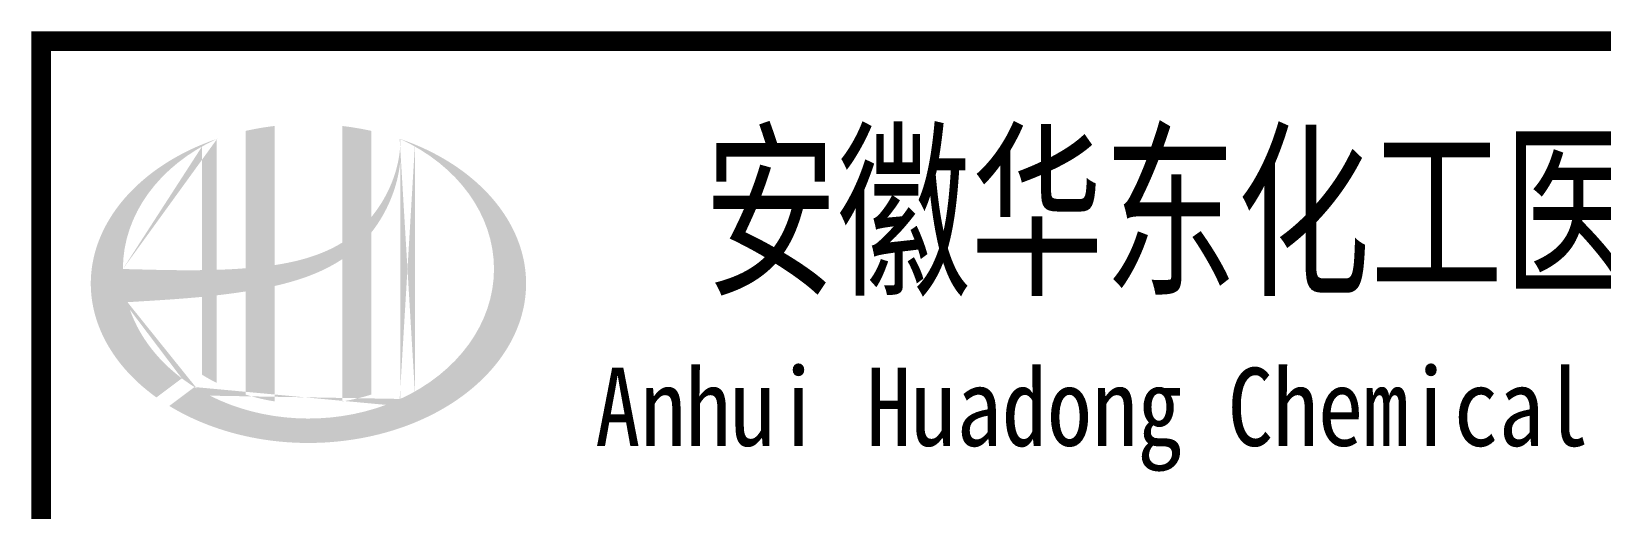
# Model space of a CAD drawing. Extents: x 6250600 to 6678662, y -692028 to -290561.
# Drawn here: x 6301312 to 6306939, y -552581 to -550866 of the extents above; entities that cross this region are included whole.
import ezdxf
from ezdxf.enums import TextEntityAlignment as Align

# ---------------------------------------------------------------- set-up
doc = ezdxf.new("R2010")
doc.units = 0
doc.header["$LTSCALE"] = 1000
doc.header["$MEASUREMENT"] = 0
doc.layers.get('0').update_dxf_attribs({"linetype": 'CONTINUOUS'})
doc.styles.add('ECEC_TQ_S', font='')
doc.styles.get('ECEC_TQ_S').set_extended_font_data('SimSun')

msp = doc.modelspace()

# ---------------------------------------------------------------- hatches: boundary and pattern name
h = msp.add_hatch(color=256)
edge = h.paths.add_edge_path()
edge.add_spline(control_points=[(6302183.4, -551779.3), (6302189.5, -551777.9), (6302195.6, -551776.5), (6302244.7, -551764.6), (6302287.3, -551751.6), (6302362.2, -551720.5), (6302395.2, -551703.5), (6302426, -551682.9)], knot_values=[61.629012, 61.629012, 61.629012, 61.629012, 63.330431, 63.330431, 75.353634, 75.353634, 85.398649, 85.398649, 85.398649, 85.398649], degree=3, periodic=0)
edge.add_line((6302426, -551682.9), (6302426, -552193.2))
edge.add_spline(control_points=[(6302426, -552193.2), (6302443.2, -552190.4), (6302460.2, -552187.1), (6302495, -552179), (6302512.7, -552174.2), (6302530, -552168.7)], knot_values=[4.908456, 4.908456, 4.908456, 4.908456, 4.992821, 4.992821, 5.083034, 5.083034, 5.083034, 5.083034], degree=3, periodic=0)
edge.add_line((6302530, -552168.7), (6302530, -551587.3))
edge.add_spline(control_points=[(6302530, -551587.3), (6302538.7, -551576.4), (6302546.9, -551565), (6302573, -551525.4), (6302588.6, -551495.4), (6302617.9, -551422.6), (6302629.1, -551378.8), (6302633.8, -551333.5), (6302633.9, -551332.2), (6302634, -551331)], knot_values=[97.991744, 97.991744, 97.991744, 97.991744, 101.64219, 101.64219, 110.337975, 110.337975, 121.934322, 121.934322, 122.270691, 122.270691, 122.270691, 122.270691], degree=3, periodic=0)
edge.add_line((6302634, -551331), (6302634, -551260.5))
edge.add_spline(control_points=[(6302634, -551260.5), (6302634, -551268.2), (6302633.6, -551275.9), (6302633, -551283.6)], knot_values=[126.194075, 126.194075, 126.194075, 126.194075, 128.396762, 128.396762, 128.396762, 128.396762], degree=3, periodic=0)
edge.add_spline(control_points=[(6302633, -551283.6), (6302632.6, -551289.8), (6302631.9, -551296), (6302631.2, -551302.2)], knot_values=[124.417049, 124.417049, 124.417049, 124.417049, 126.194075, 126.194075, 126.194075, 126.194075], degree=3, periodic=0)
edge.add_spline(control_points=[(6302631.2, -551302.2), (6302630, -551311.3), (6302628.6, -551320.4), (6302626.8, -551329.5)], knot_values=[121.80529, 121.80529, 121.80529, 121.80529, 124.417049, 124.417049, 124.417049, 124.417049], degree=3, periodic=0)
edge.add_spline(control_points=[(6302626.8, -551329.5), (6302624.4, -551341.7), (6302621.4, -551353.8), (6302618, -551365.8)], knot_values=[118.31574, 118.31574, 118.31574, 118.31574, 121.80529, 121.80529, 121.80529, 121.80529], degree=3, periodic=0)
edge.add_spline(control_points=[(6302618, -551365.8), (6302614.5, -551377.9), (6302610.4, -551389.9), (6302605.9, -551401.8)], knot_values=[114.795988, 114.795988, 114.795988, 114.795988, 118.31574, 118.31574, 118.31574, 118.31574], degree=3, periodic=0)
edge.add_spline(control_points=[(6302605.9, -551401.8), (6302601.4, -551413.5), (6302596.4, -551425), (6302591, -551436.4)], knot_values=[111.329641, 111.329641, 111.329641, 111.329641, 114.795988, 114.795988, 114.795988, 114.795988], degree=3, periodic=0)
edge.add_spline(control_points=[(6302591, -551436.4), (6302585.4, -551447.9), (6302579.4, -551459.3), (6302573, -551470.4)], knot_values=[107.79529, 107.79529, 107.79529, 107.79529, 111.329641, 111.329641, 111.329641, 111.329641], degree=3, periodic=0)
edge.add_spline(control_points=[(6302573, -551470.4), (6302566.7, -551481.2), (6302559.9, -551491.7), (6302552.8, -551502)], knot_values=[104.343579, 104.343579, 104.343579, 104.343579, 107.79529, 107.79529, 107.79529, 107.79529], degree=3, periodic=0)
edge.add_spline(control_points=[(6302552.8, -551502), (6302545.6, -551512.4), (6302538, -551522.4), (6302530, -551532.1)], knot_values=[100.8507, 100.8507, 100.8507, 100.8507, 104.343579, 104.343579, 104.343579, 104.343579], degree=3, periodic=0)
edge.add_line((6302530, -551532.1), (6302530, -551222.9))
edge.add_spline(control_points=[(6302530, -551222.9), (6302496, -551215.3), (6302461.2, -551209.4), (6302426, -551205.3)], knot_values=[4.423999, 4.423999, 4.423999, 4.423999, 4.558741, 4.558741, 4.558741, 4.558741], degree=3, periodic=0)
edge.add_line((6302426, -551205.3), (6302426, -551623.5))
edge.add_spline(control_points=[(6302426, -551623.5), (6302354.1, -551668), (6302269.9, -551691.2), (6302183.4, -551704.3)], knot_values=[63.246215, 63.246215, 63.246215, 63.246215, 87.689124, 87.689124, 87.689124, 87.689124], degree=3, periodic=0)
edge.add_line((6302183.4, -551704.3), (6302183.4, -551205.3))
edge.add_spline(control_points=[(6302183.4, -551205.3), (6302148.2, -551209.4), (6302113.4, -551215.3), (6302079.4, -551222.9)], knot_values=[4.866038, 4.866038, 4.866038, 4.866038, 5.000777, 5.000777, 5.000777, 5.000777], degree=3, periodic=0)
edge.add_line((6302079.4, -551222.9), (6302079.4, -551715.7))
edge.add_spline(control_points=[(6302079.4, -551715.7), (6302077.7, -551715.8), (6302042.8, -551718.5), (6302008.1, -551720.2), (6301975.4, -551721.2)], knot_values=[43.657356, 43.657356, 43.657356, 43.657356, 44.134253, 53.497092, 53.497092, 53.497092, 53.497092], degree=3, periodic=0)
edge.add_line((6301975.4, -551721.2), (6301975.4, -551252.1))
edge.add_spline(control_points=[(6301975.4, -551252.1), (6301958.3, -551258), (6301941.6, -551264.3), (6301925.2, -551271)], knot_values=[5.14157, 5.14157, 5.14157, 5.14157, 5.212921, 5.212921, 5.212921, 5.212921], degree=3, periodic=0)
edge.add_spline(control_points=[(6301925.2, -551271), (6301918.3, -551273.8), (6301911.4, -551276.7), (6301879.2, -551290.9), (6301854.7, -551303.2), (6301831.2, -551316.4)], knot_values=[5.212921, 5.212921, 5.212921, 5.212921, 5.24296, 5.24296, 5.355623, 5.355623, 5.355623, 5.355623], degree=3, periodic=0)
edge.add_spline(control_points=[(6301831.2, -551316.4), (6301816.3, -551324.7), (6301801.8, -551333.5), (6301787.9, -551342.6)], knot_values=[5.355623, 5.355623, 5.355623, 5.355623, 5.426974, 5.426974, 5.426974, 5.426974], degree=3, periodic=0)
edge.add_spline(control_points=[(6301787.9, -551342.6), (6301780.4, -551347.4), (6301773.2, -551352.3), (6301759.7, -551361.8), (6301753.4, -551366.3), (6301747.3, -551370.9)], knot_values=[5.426974, 5.426974, 5.426974, 5.426974, 5.464765, 5.464765, 5.498325, 5.498325, 5.498325, 5.498325], degree=3, periodic=0)
edge.add_spline(control_points=[(6301747.3, -551370.9), (6301721.2, -551390.5), (6301697.2, -551411.4), (6301675.3, -551433.3)], knot_values=[5.498325, 5.498325, 5.498325, 5.498325, 5.641027, 5.641027, 5.641027, 5.641027], degree=3, periodic=0)
edge.add_spline(control_points=[(6301675.3, -551433.3), (6301668.3, -551440.3), (6301661.5, -551447.4), (6301641.1, -551470), (6301628.2, -551485.8), (6301616.4, -551502)], knot_values=[5.641027, 5.641027, 5.641027, 5.641027, 5.686569, 5.686569, 5.783729, 5.783729, 5.783729, 5.783729], degree=3, periodic=0)
edge.add_spline(control_points=[(6301616.4, -551502), (6301601.3, -551522.8), (6301588, -551544.2), (6301574.9, -551569.2), (6301573.2, -551572.4), (6301571.7, -551575.5)], knot_values=[5.783729, 5.783729, 5.783729, 5.783729, 5.908374, 5.908374, 5.92643, 5.92643, 5.92643, 5.92643], degree=3, periodic=0)
edge.add_spline(control_points=[(6301571.7, -551575.5), (6301559.2, -551600.7), (6301549.2, -551626.3), (6301541.6, -551652.2)], knot_values=[5.92643, 5.92643, 5.92643, 5.92643, 6.069132, 6.069132, 6.069132, 6.069132], degree=3, periodic=0)
edge.add_spline(control_points=[(6301541.6, -551652.2), (6301538.4, -551663.3), (6301535.7, -551674.5), (6301530.3, -551700.7), (6301528, -551715.7), (6301526.6, -551730.8)], knot_values=[6.069132, 6.069132, 6.069132, 6.069132, 6.130179, 6.130179, 6.211834, 6.211834, 6.211834, 6.211834], degree=3, periodic=0)
edge.add_spline(control_points=[(6301526.6, -551730.8), (6301525.3, -551743.9), (6301524.7, -551757.1), (6301524.7, -551770.3)], knot_values=[6.211834, 6.211834, 6.211834, 6.211834, 6.283185, 6.283185, 6.283185, 6.283185], degree=3, periodic=0)
edge.add_spline(control_points=[(6301524.7, -551770.3), (6301524.7, -551779.7), (6301525, -551789), (6301525.7, -551798.3)], knot_values=[6.283185, 6.283185, 6.283185, 6.283185, 6.333655, 6.333655, 6.333655, 6.333655], degree=3, periodic=0)
edge.add_spline(control_points=[(6301525.7, -551798.3), (6301526.9, -551817), (6301529.4, -551835.6), (6301533.2, -551854.1)], knot_values=[6.333655, 6.333655, 6.333655, 6.333655, 6.434594, 6.434594, 6.434594, 6.434594], degree=3, periodic=0)
edge.add_spline(control_points=[(6301533.2, -551854.1), (6301533.4, -551855.3), (6301533.7, -551856.5), (6301537.6, -551875), (6301542.4, -551892.2), (6301548.2, -551909.2)], knot_values=[6.434594, 6.434594, 6.434594, 6.434594, 6.441278, 6.441278, 6.535532, 6.535532, 6.535532, 6.535532], degree=3, periodic=0)
edge.add_spline(control_points=[(6301548.2, -551909.2), (6301554.5, -551927.4), (6301562, -551945.5), (6301570.8, -551963.3)], knot_values=[6.535532, 6.535532, 6.535532, 6.535532, 6.636471, 6.636471, 6.636471, 6.636471], degree=3, periodic=0)
edge.add_spline(control_points=[(6301570.8, -551963.3), (6301573, -551967.8), (6301575.2, -551972.2), (6301584.6, -551989.9), (6301592.3, -552002.9), (6301600.7, -552015.7)], knot_values=[6.636471, 6.636471, 6.636471, 6.636471, 6.661894, 6.661894, 6.73741, 6.73741, 6.73741, 6.73741], degree=3, periodic=0)
edge.add_spline(control_points=[(6301600.7, -552015.7), (6301611.8, -552032.9), (6301624.2, -552049.7), (6301637.7, -552066.1)], knot_values=[6.73741, 6.73741, 6.73741, 6.73741, 6.838349, 6.838349, 6.838349, 6.838349], degree=3, periodic=0)
edge.add_spline(control_points=[(6301637.7, -552066.1), (6301643.7, -552073.2), (6301649.8, -552080.3), (6301664.3, -552096.3), (6301672.9, -552105.1), (6301681.7, -552113.7)], knot_values=[6.838349, 6.838349, 6.838349, 6.838349, 6.88251, 6.88251, 6.939288, 6.939288, 6.939288, 6.939288], degree=3, periodic=0)
edge.add_spline(control_points=[(6301681.7, -552113.7), (6301697.5, -552129.1), (6301714.4, -552143.9), (6301732.3, -552158.1)], knot_values=[6.939288, 6.939288, 6.939288, 6.939288, 7.040227, 7.040227, 7.040227, 7.040227], degree=3, periodic=0)
edge.add_spline(control_points=[(6301732.3, -552158.1), (6301741.2, -552165.2), (6301750.4, -552172.2), (6301759.9, -552179)], knot_values=[7.040227, 7.040227, 7.040227, 7.040227, 7.090696, 7.090696, 7.090696, 7.090696], degree=3, periodic=0)
edge.add_line((6301759.9, -552179), (6301851, -552110.6))
edge.add_ellipse((6302304.7, -551718.3), major_axis=(665, 0), ratio=0.806676, start_angle=192.819, end_angle=226.9853, ccw=False)
edge.add_spline(control_points=[(6301656.2, -551837.4), (6301680.3, -551835.9), (6301704.4, -551834.4), (6301793, -551828.9), (6301857.9, -551824.6), (6301923.4, -551818.3)], knot_values=[11.398263, 11.398263, 11.398263, 11.398263, 18.40729, 18.40729, 37.18094, 37.18094, 37.18094, 37.18094], degree=3, periodic=0)
edge.add_line((6301923.4, -551818.3), (6301923.4, -552097.3))
edge.add_spline(control_points=[(6301923.4, -552097.3), (6301926.9, -552099.6), (6301930.5, -552101.8), (6301947.5, -552112), (6301961.2, -552119.5), (6301975.4, -552126.7)], knot_values=[4.049945, 4.049945, 4.049945, 4.049945, 4.072021, 4.072021, 4.153257, 4.153257, 4.153257, 4.153257], degree=3, periodic=0)
edge.add_line((6301975.4, -552126.7), (6301975.4, -551812.8))
edge.add_spline(control_points=[(6301975.4, -551812.8), (6302007.6, -551809.1), (6302039.9, -551804.9), (6302074.8, -551799.5), (6302077.1, -551799.2), (6302079.4, -551798.8)], knot_values=[42.135009, 42.135009, 42.135009, 42.135009, 51.307228, 51.307228, 51.948574, 51.948574, 51.948574, 51.948574], degree=3, periodic=0)
edge.add_line((6302079.4, -551798.8), (6302079.4, -552168.7))
edge.add_spline(control_points=[(6302079.4, -552168.7), (6302113, -552179.3), (6302147.9, -552187.5), (6302183.4, -552193.2)], knot_values=[4.34174, 4.34174, 4.34174, 4.34174, 4.516316, 4.516316, 4.516316, 4.516316], degree=3, periodic=0)
edge.add_line((6302183.4, -552193.2), (6302183.4, -551779.3))
edge = h.paths.add_edge_path(flags=16)
edge.add_ellipse((6302304.7, -551718.3), major_axis=(665, 0), ratio=0.806676, start_angle=124.9875, end_angle=179.999, ccw=False)
edge.add_line((6301923.4, -551278.8), (6301923.4, -551722.4))
edge.add_spline(control_points=[(6301923.4, -551722.4), (6301828, -551723.7), (6301734.1, -551720.7), (6301639.7, -551718.3)], knot_values=[11.27373, 11.27373, 11.27373, 11.27373, 38.687513, 38.687513, 38.687513, 38.687513], degree=3, periodic=0)
edge = h.paths.add_edge_path()
edge.add_spline(control_points=[(6301805.9, -552209.5), (6301836.9, -552228.4), (6301870.1, -552245.7), (6301954.7, -552282.9), (6302008, -552300.8), (6302118.7, -552327.4), (6302176.2, -552336.1), (6302292.3, -552343.9), (6302351, -552342.9), (6302466.5, -552331.4), (6302523.4, -552320.9), (6302632.4, -552290.9), (6302684.6, -552271.3), (6302781.5, -552224.5), (6302826.2, -552197.1), (6302906.2, -552136.2), (6302941.4, -552102.6), (6303000.7, -552031.1), (6303024.8, -551993.2), (6303061.2, -551915.1), (6303073.5, -551874.9), (6303086.1, -551793.7), (6303086.3, -551752.7), (6303074.9, -551671.2), (6303063.1, -551630.7), (6303027.5, -551552), (6303003.7, -551513.8), (6302944.8, -551441.6), (6302909.8, -551407.7), (6302830, -551346), (6302785.2, -551318.3), (6302704.1, -551278.5), (6302669.7, -551264.3), (6302634, -551252.1)], knot_values=[0.886421, 0.886421, 0.886421, 0.886421, 1.040557, 1.040557, 1.261172, 1.261172, 1.481788, 1.481788, 1.702404, 1.702404, 1.92302, 1.92302, 2.143636, 2.143636, 2.364252, 2.364252, 2.584868, 2.584868, 2.805484, 2.805484, 3.026099, 3.026099, 3.246715, 3.246715, 3.46852, 3.46852, 3.690325, 3.690325, 3.91213, 3.91213, 4.133935, 4.133935, 4.283209, 4.283209, 4.283209, 4.283209], degree=3, periodic=0)
edge.add_line((6302634, -551252.1), (6302634, -551252.2))
edge.add_spline(control_points=[(6302634, -551252.3), (6302634.1, -551255), (6302634.1, -551257.8), (6302634, -551260.5)], knot_values=[128.396762, 128.396762, 128.396762, 128.396762, 129.192193, 129.192193, 129.192193, 129.192193], degree=3, periodic=0)
edge.add_line((6302634, -551260.5), (6302634, -552184.4))
edge.add_ellipse((6302304.7, -551718.3), major_axis=(665, 0), ratio=0.806676, start_angle=232.1054, end_angle=299.6833, ccw=False)
edge.add_line((6301896.2, -552141.7), (6301805.9, -552209.5))
edge = h.paths.add_edge_path(flags=16)
edge.add_ellipse((6302304.7, -551718.3), major_axis=(665, 0), ratio=0.806676, start_angle=304.9875, end_angle=415.0121, ccw=False)
edge.add_line((6302686, -552157.8), (6302686, -551278.8))
h = msp.add_hatch(color=256)
edge = h.paths.add_edge_path()
edge.add_spline(control_points=[(6302183.4, -551779.3), (6302189.5, -551777.9), (6302195.6, -551776.5), (6302244.7, -551764.6), (6302287.3, -551751.6), (6302362.2, -551720.5), (6302395.2, -551703.5), (6302426, -551682.9)], knot_values=[61.629012, 61.629012, 61.629012, 61.629012, 63.330431, 63.330431, 75.353634, 75.353634, 85.398649, 85.398649, 85.398649, 85.398649], degree=3, periodic=0)
edge.add_line((6302426, -551682.9), (6302426, -552193.2))
edge.add_spline(control_points=[(6302426, -552193.2), (6302443.2, -552190.4), (6302460.2, -552187.1), (6302495, -552179), (6302512.7, -552174.2), (6302530, -552168.7)], knot_values=[4.908456, 4.908456, 4.908456, 4.908456, 4.992821, 4.992821, 5.083034, 5.083034, 5.083034, 5.083034], degree=3, periodic=0)
edge.add_line((6302530, -552168.7), (6302530, -551587.3))
edge.add_spline(control_points=[(6302530, -551587.3), (6302538.7, -551576.4), (6302546.9, -551565), (6302573, -551525.4), (6302588.6, -551495.4), (6302617.9, -551422.6), (6302629.1, -551378.8), (6302633.8, -551333.5), (6302633.9, -551332.2), (6302634, -551331)], knot_values=[97.991744, 97.991744, 97.991744, 97.991744, 101.64219, 101.64219, 110.337975, 110.337975, 121.934322, 121.934322, 122.270691, 122.270691, 122.270691, 122.270691], degree=3, periodic=0)
edge.add_line((6302634, -551331), (6302634, -551260.5))
edge.add_spline(control_points=[(6302634, -551260.5), (6302634, -551268.2), (6302633.6, -551275.9), (6302633, -551283.6)], knot_values=[126.194075, 126.194075, 126.194075, 126.194075, 128.396762, 128.396762, 128.396762, 128.396762], degree=3, periodic=0)
edge.add_spline(control_points=[(6302633, -551283.6), (6302632.6, -551289.8), (6302631.9, -551296), (6302631.2, -551302.2)], knot_values=[124.417049, 124.417049, 124.417049, 124.417049, 126.194075, 126.194075, 126.194075, 126.194075], degree=3, periodic=0)
edge.add_spline(control_points=[(6302631.2, -551302.2), (6302630, -551311.3), (6302628.6, -551320.4), (6302626.8, -551329.5)], knot_values=[121.80529, 121.80529, 121.80529, 121.80529, 124.417049, 124.417049, 124.417049, 124.417049], degree=3, periodic=0)
edge.add_spline(control_points=[(6302626.8, -551329.5), (6302624.4, -551341.7), (6302621.4, -551353.8), (6302618, -551365.8)], knot_values=[118.31574, 118.31574, 118.31574, 118.31574, 121.80529, 121.80529, 121.80529, 121.80529], degree=3, periodic=0)
edge.add_spline(control_points=[(6302618, -551365.8), (6302614.5, -551377.9), (6302610.4, -551389.9), (6302605.9, -551401.8)], knot_values=[114.795988, 114.795988, 114.795988, 114.795988, 118.31574, 118.31574, 118.31574, 118.31574], degree=3, periodic=0)
edge.add_spline(control_points=[(6302605.9, -551401.8), (6302601.4, -551413.5), (6302596.4, -551425), (6302591, -551436.4)], knot_values=[111.329641, 111.329641, 111.329641, 111.329641, 114.795988, 114.795988, 114.795988, 114.795988], degree=3, periodic=0)
edge.add_spline(control_points=[(6302591, -551436.4), (6302585.4, -551447.9), (6302579.4, -551459.3), (6302573, -551470.4)], knot_values=[107.79529, 107.79529, 107.79529, 107.79529, 111.329641, 111.329641, 111.329641, 111.329641], degree=3, periodic=0)
edge.add_spline(control_points=[(6302573, -551470.4), (6302566.7, -551481.2), (6302559.9, -551491.7), (6302552.8, -551502)], knot_values=[104.343579, 104.343579, 104.343579, 104.343579, 107.79529, 107.79529, 107.79529, 107.79529], degree=3, periodic=0)
edge.add_spline(control_points=[(6302552.8, -551502), (6302545.6, -551512.4), (6302538, -551522.4), (6302530, -551532.1)], knot_values=[100.8507, 100.8507, 100.8507, 100.8507, 104.343579, 104.343579, 104.343579, 104.343579], degree=3, periodic=0)
edge.add_line((6302530, -551532.1), (6302530, -551222.9))
edge.add_spline(control_points=[(6302530, -551222.9), (6302496, -551215.3), (6302461.2, -551209.4), (6302426, -551205.3)], knot_values=[4.423999, 4.423999, 4.423999, 4.423999, 4.558741, 4.558741, 4.558741, 4.558741], degree=3, periodic=0)
edge.add_line((6302426, -551205.3), (6302426, -551623.5))
edge.add_spline(control_points=[(6302426, -551623.5), (6302354.1, -551668), (6302269.9, -551691.2), (6302183.4, -551704.3)], knot_values=[63.246215, 63.246215, 63.246215, 63.246215, 87.689124, 87.689124, 87.689124, 87.689124], degree=3, periodic=0)
edge.add_line((6302183.4, -551704.3), (6302183.4, -551205.3))
edge.add_spline(control_points=[(6302183.4, -551205.3), (6302148.2, -551209.4), (6302113.4, -551215.3), (6302079.4, -551222.9)], knot_values=[4.866038, 4.866038, 4.866038, 4.866038, 5.000777, 5.000777, 5.000777, 5.000777], degree=3, periodic=0)
edge.add_line((6302079.4, -551222.9), (6302079.4, -551715.7))
edge.add_spline(control_points=[(6302079.4, -551715.7), (6302077.7, -551715.8), (6302042.8, -551718.5), (6302008.1, -551720.2), (6301975.4, -551721.2)], knot_values=[43.657356, 43.657356, 43.657356, 43.657356, 44.134253, 53.497092, 53.497092, 53.497092, 53.497092], degree=3, periodic=0)
edge.add_line((6301975.4, -551721.2), (6301975.4, -551252.1))
edge.add_spline(control_points=[(6301975.4, -551252.1), (6301958.3, -551258), (6301941.6, -551264.3), (6301925.2, -551271)], knot_values=[5.14157, 5.14157, 5.14157, 5.14157, 5.212921, 5.212921, 5.212921, 5.212921], degree=3, periodic=0)
edge.add_spline(control_points=[(6301925.2, -551271), (6301918.3, -551273.8), (6301911.4, -551276.7), (6301879.2, -551290.9), (6301854.7, -551303.2), (6301831.2, -551316.4)], knot_values=[5.212921, 5.212921, 5.212921, 5.212921, 5.24296, 5.24296, 5.355623, 5.355623, 5.355623, 5.355623], degree=3, periodic=0)
edge.add_spline(control_points=[(6301831.2, -551316.4), (6301816.3, -551324.7), (6301801.8, -551333.5), (6301787.9, -551342.6)], knot_values=[5.355623, 5.355623, 5.355623, 5.355623, 5.426974, 5.426974, 5.426974, 5.426974], degree=3, periodic=0)
edge.add_spline(control_points=[(6301787.9, -551342.6), (6301780.4, -551347.4), (6301773.2, -551352.3), (6301759.7, -551361.8), (6301753.4, -551366.3), (6301747.3, -551370.9)], knot_values=[5.426974, 5.426974, 5.426974, 5.426974, 5.464765, 5.464765, 5.498325, 5.498325, 5.498325, 5.498325], degree=3, periodic=0)
edge.add_spline(control_points=[(6301747.3, -551370.9), (6301721.2, -551390.5), (6301697.2, -551411.4), (6301675.3, -551433.3)], knot_values=[5.498325, 5.498325, 5.498325, 5.498325, 5.641027, 5.641027, 5.641027, 5.641027], degree=3, periodic=0)
edge.add_spline(control_points=[(6301675.3, -551433.3), (6301668.3, -551440.3), (6301661.5, -551447.4), (6301641.1, -551470), (6301628.2, -551485.8), (6301616.4, -551502)], knot_values=[5.641027, 5.641027, 5.641027, 5.641027, 5.686569, 5.686569, 5.783729, 5.783729, 5.783729, 5.783729], degree=3, periodic=0)
edge.add_spline(control_points=[(6301616.4, -551502), (6301601.3, -551522.8), (6301588, -551544.2), (6301574.9, -551569.2), (6301573.2, -551572.4), (6301571.7, -551575.5)], knot_values=[5.783729, 5.783729, 5.783729, 5.783729, 5.908374, 5.908374, 5.92643, 5.92643, 5.92643, 5.92643], degree=3, periodic=0)
edge.add_spline(control_points=[(6301571.7, -551575.5), (6301559.2, -551600.7), (6301549.2, -551626.3), (6301541.6, -551652.2)], knot_values=[5.92643, 5.92643, 5.92643, 5.92643, 6.069132, 6.069132, 6.069132, 6.069132], degree=3, periodic=0)
edge.add_spline(control_points=[(6301541.6, -551652.2), (6301538.4, -551663.3), (6301535.7, -551674.5), (6301530.3, -551700.7), (6301528, -551715.7), (6301526.6, -551730.8)], knot_values=[6.069132, 6.069132, 6.069132, 6.069132, 6.130179, 6.130179, 6.211834, 6.211834, 6.211834, 6.211834], degree=3, periodic=0)
edge.add_spline(control_points=[(6301526.6, -551730.8), (6301525.3, -551743.9), (6301524.7, -551757.1), (6301524.7, -551770.3)], knot_values=[6.211834, 6.211834, 6.211834, 6.211834, 6.283185, 6.283185, 6.283185, 6.283185], degree=3, periodic=0)
edge.add_spline(control_points=[(6301524.7, -551770.3), (6301524.7, -551779.7), (6301525, -551789), (6301525.7, -551798.3)], knot_values=[6.283185, 6.283185, 6.283185, 6.283185, 6.333655, 6.333655, 6.333655, 6.333655], degree=3, periodic=0)
edge.add_spline(control_points=[(6301525.7, -551798.3), (6301526.9, -551817), (6301529.4, -551835.6), (6301533.2, -551854.1)], knot_values=[6.333655, 6.333655, 6.333655, 6.333655, 6.434594, 6.434594, 6.434594, 6.434594], degree=3, periodic=0)
edge.add_spline(control_points=[(6301533.2, -551854.1), (6301533.4, -551855.3), (6301533.7, -551856.5), (6301537.6, -551875), (6301542.4, -551892.2), (6301548.2, -551909.2)], knot_values=[6.434594, 6.434594, 6.434594, 6.434594, 6.441278, 6.441278, 6.535532, 6.535532, 6.535532, 6.535532], degree=3, periodic=0)
edge.add_spline(control_points=[(6301548.2, -551909.2), (6301554.5, -551927.4), (6301562, -551945.5), (6301570.8, -551963.3)], knot_values=[6.535532, 6.535532, 6.535532, 6.535532, 6.636471, 6.636471, 6.636471, 6.636471], degree=3, periodic=0)
edge.add_spline(control_points=[(6301570.8, -551963.3), (6301573, -551967.8), (6301575.2, -551972.2), (6301584.6, -551989.9), (6301592.3, -552002.9), (6301600.7, -552015.7)], knot_values=[6.636471, 6.636471, 6.636471, 6.636471, 6.661894, 6.661894, 6.73741, 6.73741, 6.73741, 6.73741], degree=3, periodic=0)
edge.add_spline(control_points=[(6301600.7, -552015.7), (6301611.8, -552032.9), (6301624.2, -552049.7), (6301637.7, -552066.1)], knot_values=[6.73741, 6.73741, 6.73741, 6.73741, 6.838349, 6.838349, 6.838349, 6.838349], degree=3, periodic=0)
edge.add_spline(control_points=[(6301637.7, -552066.1), (6301643.7, -552073.2), (6301649.8, -552080.3), (6301664.3, -552096.3), (6301672.9, -552105.1), (6301681.7, -552113.7)], knot_values=[6.838349, 6.838349, 6.838349, 6.838349, 6.88251, 6.88251, 6.939288, 6.939288, 6.939288, 6.939288], degree=3, periodic=0)
edge.add_spline(control_points=[(6301681.7, -552113.7), (6301697.5, -552129.1), (6301714.4, -552143.9), (6301732.3, -552158.1)], knot_values=[6.939288, 6.939288, 6.939288, 6.939288, 7.040227, 7.040227, 7.040227, 7.040227], degree=3, periodic=0)
edge.add_spline(control_points=[(6301732.3, -552158.1), (6301741.2, -552165.2), (6301750.4, -552172.2), (6301759.9, -552179)], knot_values=[7.040227, 7.040227, 7.040227, 7.040227, 7.090696, 7.090696, 7.090696, 7.090696], degree=3, periodic=0)
edge.add_line((6301759.9, -552179), (6301851, -552110.6))
edge.add_ellipse((6302304.7, -551718.3), major_axis=(665, 0), ratio=0.806676, start_angle=192.819, end_angle=226.9853, ccw=False)
edge.add_spline(control_points=[(6301656.2, -551837.4), (6301680.3, -551835.9), (6301704.4, -551834.4), (6301793, -551828.9), (6301857.9, -551824.6), (6301923.4, -551818.3)], knot_values=[11.398263, 11.398263, 11.398263, 11.398263, 18.40729, 18.40729, 37.18094, 37.18094, 37.18094, 37.18094], degree=3, periodic=0)
edge.add_line((6301923.4, -551818.3), (6301923.4, -552097.3))
edge.add_spline(control_points=[(6301923.4, -552097.3), (6301926.9, -552099.6), (6301930.5, -552101.8), (6301947.5, -552112), (6301961.2, -552119.5), (6301975.4, -552126.7)], knot_values=[4.049945, 4.049945, 4.049945, 4.049945, 4.072021, 4.072021, 4.153257, 4.153257, 4.153257, 4.153257], degree=3, periodic=0)
edge.add_line((6301975.4, -552126.7), (6301975.4, -551812.8))
edge.add_spline(control_points=[(6301975.4, -551812.8), (6302007.6, -551809.1), (6302039.9, -551804.9), (6302074.8, -551799.5), (6302077.1, -551799.2), (6302079.4, -551798.8)], knot_values=[42.135009, 42.135009, 42.135009, 42.135009, 51.307228, 51.307228, 51.948574, 51.948574, 51.948574, 51.948574], degree=3, periodic=0)
edge.add_line((6302079.4, -551798.8), (6302079.4, -552168.7))
edge.add_spline(control_points=[(6302079.4, -552168.7), (6302113, -552179.3), (6302147.9, -552187.5), (6302183.4, -552193.2)], knot_values=[4.34174, 4.34174, 4.34174, 4.34174, 4.516316, 4.516316, 4.516316, 4.516316], degree=3, periodic=0)
edge.add_line((6302183.4, -552193.2), (6302183.4, -551779.3))
edge = h.paths.add_edge_path(flags=16)
edge.add_ellipse((6302304.7, -551718.3), major_axis=(665, 0), ratio=0.806676, start_angle=124.9875, end_angle=179.999, ccw=False)
edge.add_line((6301923.4, -551278.8), (6301923.4, -551722.4))
edge.add_spline(control_points=[(6301923.4, -551722.4), (6301828, -551723.7), (6301734.1, -551720.7), (6301639.7, -551718.3)], knot_values=[11.27373, 11.27373, 11.27373, 11.27373, 38.687513, 38.687513, 38.687513, 38.687513], degree=3, periodic=0)
edge = h.paths.add_edge_path()
edge.add_spline(control_points=[(6301805.9, -552209.5), (6301836.9, -552228.4), (6301870.1, -552245.7), (6301954.7, -552282.9), (6302008, -552300.8), (6302118.7, -552327.4), (6302176.2, -552336.1), (6302292.3, -552343.9), (6302351, -552342.9), (6302466.5, -552331.4), (6302523.4, -552320.9), (6302632.4, -552290.9), (6302684.6, -552271.3), (6302781.5, -552224.5), (6302826.2, -552197.1), (6302906.2, -552136.2), (6302941.4, -552102.6), (6303000.7, -552031.1), (6303024.8, -551993.2), (6303061.2, -551915.1), (6303073.5, -551874.9), (6303086.1, -551793.7), (6303086.3, -551752.7), (6303074.9, -551671.2), (6303063.1, -551630.7), (6303027.5, -551552), (6303003.7, -551513.8), (6302944.8, -551441.6), (6302909.8, -551407.7), (6302830, -551346), (6302785.2, -551318.3), (6302704.1, -551278.5), (6302669.7, -551264.3), (6302634, -551252.1)], knot_values=[0.886421, 0.886421, 0.886421, 0.886421, 1.040557, 1.040557, 1.261172, 1.261172, 1.481788, 1.481788, 1.702404, 1.702404, 1.92302, 1.92302, 2.143636, 2.143636, 2.364252, 2.364252, 2.584868, 2.584868, 2.805484, 2.805484, 3.026099, 3.026099, 3.246715, 3.246715, 3.46852, 3.46852, 3.690325, 3.690325, 3.91213, 3.91213, 4.133935, 4.133935, 4.283209, 4.283209, 4.283209, 4.283209], degree=3, periodic=0)
edge.add_line((6302634, -551252.1), (6302634, -551252.2))
edge.add_spline(control_points=[(6302634, -551252.3), (6302634.1, -551255), (6302634.1, -551257.8), (6302634, -551260.5)], knot_values=[128.396762, 128.396762, 128.396762, 128.396762, 129.192193, 129.192193, 129.192193, 129.192193], degree=3, periodic=0)
edge.add_line((6302634, -551260.5), (6302634, -552184.4))
edge.add_ellipse((6302304.7, -551718.3), major_axis=(665, 0), ratio=0.806676, start_angle=232.1054, end_angle=299.6833, ccw=False)
edge.add_line((6301896.2, -552141.7), (6301805.9, -552209.5))
edge = h.paths.add_edge_path(flags=16)
edge.add_ellipse((6302304.7, -551718.3), major_axis=(665, 0), ratio=0.806676, start_angle=304.9875, end_angle=415.0121, ccw=False)
edge.add_line((6302686, -552157.8), (6302686, -551278.8))

# ---------------------------------------------------------------- linework, layer by layer
msp.add_lwpolyline([(6319346.9, -550900.9, 70, 70, 0), (6301346.9, -550900.9, 70, 70, 0), (6301346.9, -556900.9, 0, 0, 0)], format="xyseb")
at = {"const_width": 70}
msp.add_lwpolyline([(6301346.9, -550900.9), (6301346.9, -556900.9)], dxfattribs=at)

# ---------------------------------------------------------------- texts
at = {"style": 'ECEC_TQ_S'}
for s, height, width, p in [('安徽华东化工医药工程有限责任公司', 500, 0.7, (6307541.8, -551500.9)), ('安徽华东化工医药工程有限责任公司', 500, 0.7, (6307541.8, -551500.9)), ('Anhui Huadong Chemical & Medical Engineering Co.,Ltd', 280, 0.85, (6307541.8, -552250.9)), ('Anhui Huadong Chemical & Medical Engineering Co.,Ltd', 280, 0.85, (6307541.8, -552250.9))]:
    msp.add_text(s, height=height, dxfattribs=dict(at, width=width)).set_placement(p, align=Align.MIDDLE)

doc.saveas('drawing.dxf')
